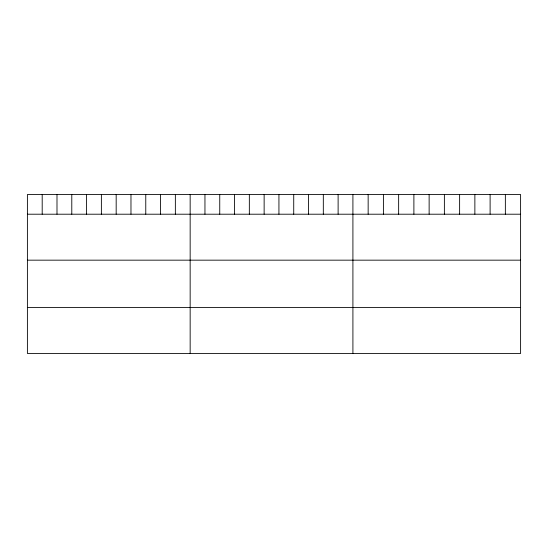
<?xml version="1.0" encoding="UTF-8"?>
<svg xmlns="http://www.w3.org/2000/svg" width="548" height="548" viewBox="0 0 548 548"><rect width="100%" height="100%" fill="white"/><g stroke="black" fill="none" stroke-linecap="round" stroke-linejoin="round"><path stroke-width="0.82" d="M520.6 214.206L520.6 353.46L27.4 353.46L27.4 194.54L520.6 194.54L520.6 214.206L27.4 214.206M27.4 260.163L520.6 260.163M27.4 307.51L520.6 307.51M505.359 194.54L505.359 214.206M490.111 194.54L490.111 214.206M474.869 194.54L474.869 214.206M459.621 194.54L459.621 214.206M444.38 194.54L444.38 214.206M429.132 194.54L429.132 214.206M413.891 194.54L413.891 214.206M398.643 194.54L398.643 214.206M383.401 194.54L383.401 214.206M368.153 194.54L368.153 214.206M352.912 194.54L352.912 353.46M338.116 194.54L338.116 214.206M323.32 194.54L323.32 214.206M308.524 194.54L308.524 214.206M293.728 194.54L293.728 214.206M278.932 194.54L278.932 214.206M264.136 194.54L264.136 214.206M249.34 194.54L249.34 214.206M234.544 194.54L234.544 214.206M219.748 194.54L219.748 214.206M204.952 194.54L204.952 214.206M190.156 194.54L190.156 353.46M175.36 194.54L175.36 214.206M160.564 194.54L160.564 214.206M145.768 194.54L145.768 214.206M130.972 194.54L130.972 214.206M116.176 194.54L116.176 214.206M101.38 194.54L101.38 214.206M86.584 194.54L86.584 214.206M71.788 194.54L71.788 214.206M56.992 194.54L56.992 214.206M42.196 194.54L42.196 214.206"/></g></svg>
